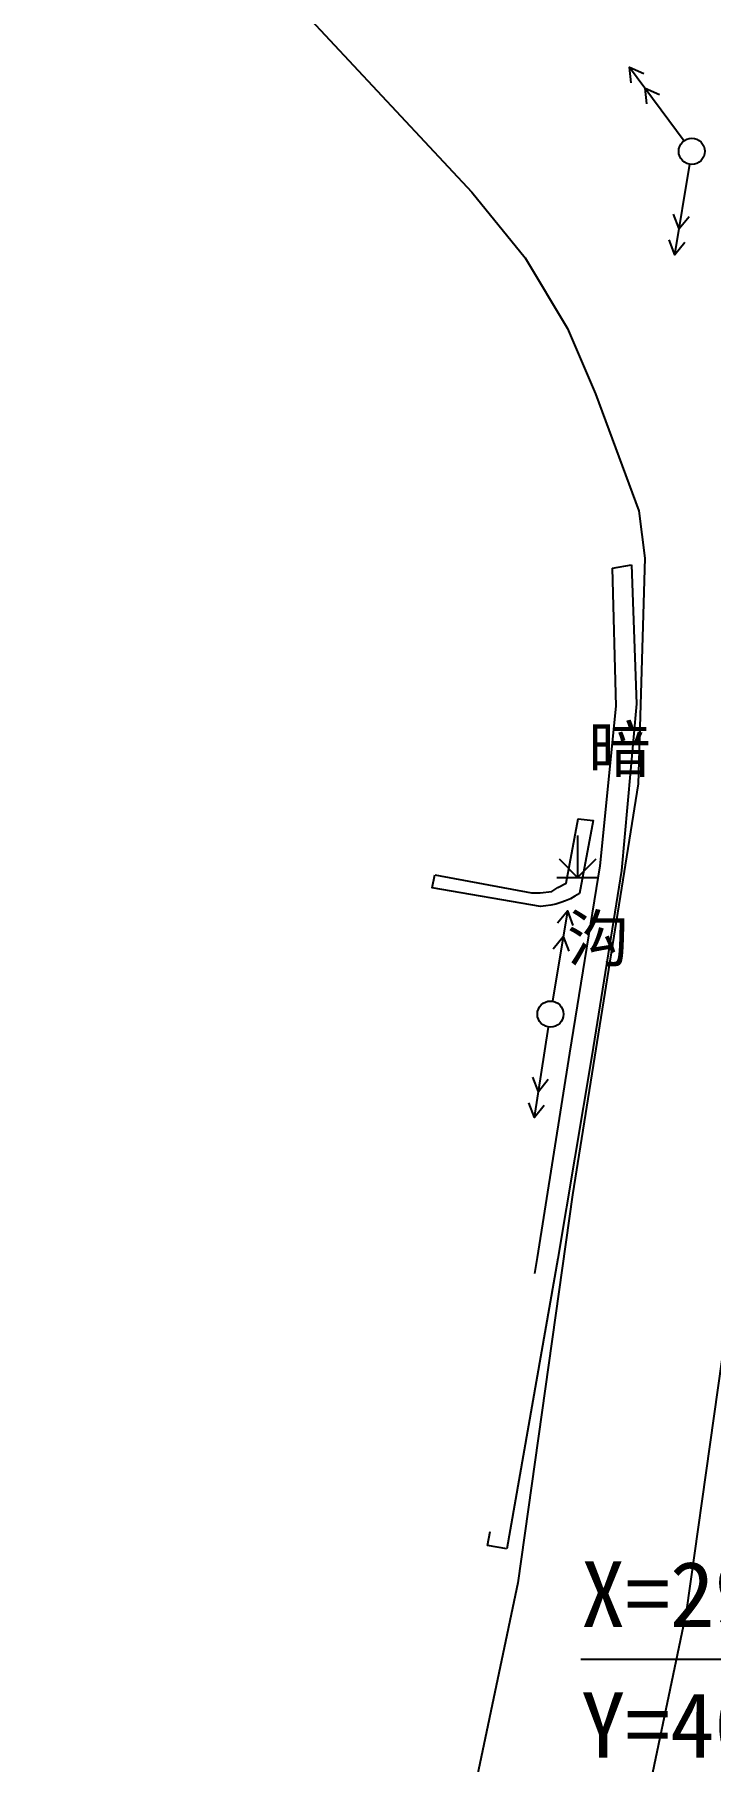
# Model space of a CAD drawing. Header units: metres. Extents: x 36500 to 80772748, y -35000 to 5806266.
# Drawn here: x 40382441.9 to 40382467.7, y 2902388.1 to 2902454 of the extents above; entities that cross this region are included whole.
import ezdxf
from ezdxf.enums import TextEntityAlignment as Align

# ---------------------------------------------------------------- set-up
doc = ezdxf.new("R2010")
doc.units = ezdxf.units.M
doc.header["$LTSCALE"] = 10
doc.linetypes.add('X6', pattern=[5, 4, -1])
doc.layers.add('dx', color=252, linetype='Continuous')
doc.layers.add('坐标', color=7, linetype='Continuous')
doc.styles.add('GXXD', font='')
doc.styles.add('HZ', font='')
doc.styles.get('GXXD').set_extended_font_data('SimSun')
doc.styles.get('HZ').set_extended_font_data('SimSun')

# ---------------------------------------------------------------- blocks, each defined once
blk = doc.blocks.new('954200')
at = {"color": 0, "linetype": 'Continuous', "lineweight": -3, "flags": 128}
for points in [[(0, 1.6), (0, 0), (0.707, 0.707)], [(-0.707, 0.707), (0, 0)], [(-0.8, 0), (0.8, 0)]]:
    blk.add_lwpolyline(points, dxfattribs=at)
blk = doc.blocks.new('5113010')
at = {"color": 0, "linetype": 'Continuous', "flags": 128}
for points in [[(4, 0), (0.5, 0)], [(2.48, 0.3), (3, 0), (2.48, -0.3)], [(3.48, 0.3), (4, 0), (3.48, -0.3)]]:
    blk.add_lwpolyline(points, dxfattribs=at)
blk = doc.blocks.new('513200')
at = {"color": 0, "linetype": 'Continuous', "lineweight": -3}
blk.add_circle((0, 0), 0.5, dxfattribs=at)

msp = doc.modelspace()

# ---------------------------------------------------------------- linework, layer by layer
at = {"layer": 'dx', "color": 252, "linetype": 'Continuous', "lineweight": -3, "flags": 128}
for points in [[(40382441.913, 2902465.33), (40382451.375, 2902455.769), (40382458.61, 2902448.022), (40382460.645, 2902445.509), (40382462.261, 2902442.816), (40382463.336, 2902440.324), (40382464.986, 2902435.861), (40382465.212, 2902434.053), (40382464.954, 2902425.433), (40382462.447, 2902409.738), (40382460.361, 2902394.927), (40382456.693, 2902377.43), (40382452.11, 2902351.858), (40382449.522, 2902339.815), (40382449.282, 2902339.647)], [(40382503.061, 2902447.321), (40382500.398, 2902445.006), (40382495.125, 2902440.645), (40382488.548, 2902435.582), (40382484.864, 2902433.017), (40382472.764, 2902432.26), (40382472.265, 2902431.921), (40382472.021, 2902431.172), (40382471.465, 2902424.818), (40382468.901, 2902408.768), (40382466.793, 2902393.801), (40382463.099, 2902376.184)]]:
    msp.add_lwpolyline(points, dxfattribs=at)
at = {"layer": 'dx', "color": 252, "linetype": 'X6', "lineweight": -3, "flags": 128}
msp.add_lwpolyline([(40382463.984, 2902433.667), (40382464.706, 2902433.796), (40382464.897, 2902428.484), (40382464.329, 2902422.123), (40382463.184, 2902415.05), (40382461.895, 2902407.305), (40382459.947, 2902396.218), (40382459.211, 2902396.354), (40382461.122, 2902407.345), (40382462.35, 2902415.144), (40382463.514, 2902422.302), (40382464.118, 2902428.399)], close=True, dxfattribs=at)
at = {"layer": 'dx', "color": 252, "linetype": 'Continuous', "lineweight": -3, "flags": 128}
msp.add_lwpolyline([(40382457.192, 2902421.962), (40382460.887, 2902421.269), (40382461.219, 2902421.265), (40382461.663, 2902421.322), (40382461.892, 2902421.472), (40382462.215, 2902421.635), (40382462.672, 2902424.092), (40382463.235, 2902424.036), (40382462.714, 2902421.239, -0.129747), (40382461.233, 2902420.749), (40382457.097, 2902421.465)], format="xyb", close=True, dxfattribs=at)
at = {"layer": '坐标', "color": 252, "linetype": 'Continuous'}
msp.add_line((40382490.271, 2902391.993), (40382462.771, 2902391.993), dxfattribs=at)

# ---------------------------------------------------------------- block references
at = {"layer": 'dx', "color": 252}
for name, p, rotation in [('5113010', (40382467.007, 2902449.582), 126.469295480966), ('513200', (40382467.007, 2902449.582), 283.5829520442447), ('5113010', (40382467.007, 2902449.582), 260.6966547686703), ('5113010', (40382461.61, 2902416.639), 80.69664611713681), ('513200', (40382461.61, 2902416.639), 260.9267775967854), ('5113010', (40382461.61, 2902416.639), 261.1569002424203)]:
    msp.add_blockref(name, p, dxfattribs=dict(at, rotation=rotation))
msp.add_blockref('954200', (40382462.648, 2902421.855), dxfattribs=at)

# ---------------------------------------------------------------- texts
at = {"layer": 'dx', "color": 252, "style": 'GXXD'}
for s, p in [('暗', (40382464.25, 2902426.751)), ('沟', (40382463.438, 2902419.528))]:
    msp.add_text(s, height=1.75, dxfattribs=at).set_placement(p, align=Align.MIDDLE_CENTER)
at = {"layer": '坐标', "color": 252, "linetype": 'Continuous', "style": 'HZ'}
for s, p in [('X=2903215.097', (40382462.771, 2902393.243)), ('Y=40386291.81', (40382462.771, 2902388.243))]:
    msp.add_text(s, height=2.5, dxfattribs=at).set_placement(p)

doc.saveas('drawing.dxf')
